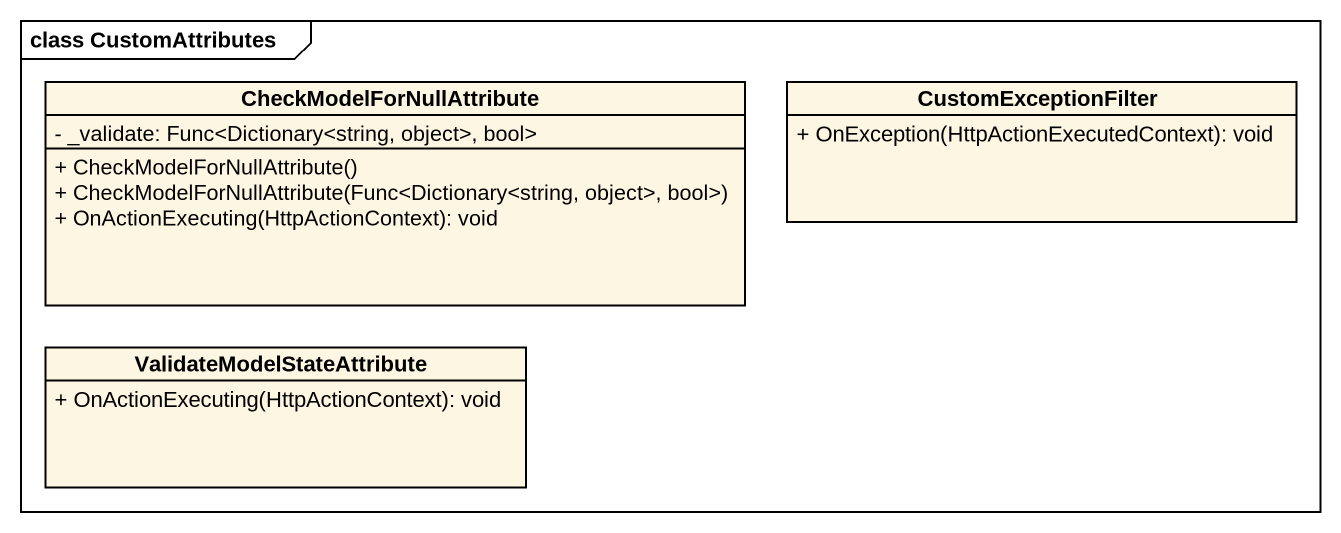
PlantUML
@startuml
mainframe class CustomAttributes
hide circle
hide empty members
skinparam classAttributeIconSize 0
class CheckModelForNullAttribute {
  - _validate: Func<Dictionary<string, object>, bool>
  + CheckModelForNullAttribute()
  + CheckModelForNullAttribute(Func<Dictionary<string, object>, bool>)
  + OnActionExecuting(HttpActionContext): void
}
class CustomExceptionFilter {
  + OnException(HttpActionExecutedContext): void
}
class ValidateModelStateAttribute {
  + OnActionExecuting(HttpActionContext): void
}
@enduml
